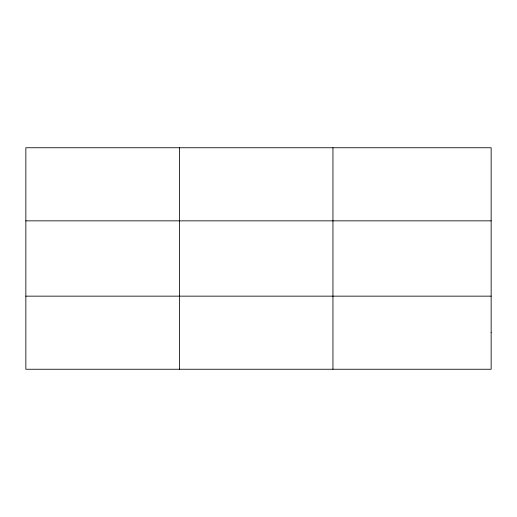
<?xml version="1.0" encoding="UTF-8"?>
<svg xmlns="http://www.w3.org/2000/svg" width="517" height="517" viewBox="0 0 517 517"><rect width="100%" height="100%" fill="white"/><g stroke="black" fill="none" stroke-linecap="round" stroke-linejoin="round"><path stroke-width="0.78" d="M179.399 147.752L179.399 369.248M332.948 147.752L332.948 369.248M25.85 220.849L491.15 220.849M25.85 296.151L491.15 296.151M491.15 332.696L491.15 369.248L25.85 369.248L25.85 147.752L491.15 147.752L491.15 332.696"/></g></svg>
